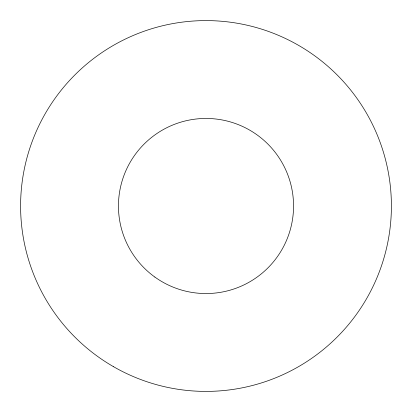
<?xml version="1.0" encoding="UTF-8"?>
<svg xmlns="http://www.w3.org/2000/svg" width="412" height="412" viewBox="0 0 412 412"><rect width="100%" height="100%" fill="white"/><g stroke="black" fill="none" stroke-linecap="round" stroke-linejoin="round"><path stroke-width="0.62" d="M113.3 366.562A185.4 185.4 0 0 0 391.4 206A185.4 185.4 0 0 0 113.3 45.438A185.4 185.4 0 0 0 113.3 366.562M154.855 277.055A87.55 87.55 0 0 0 293.112 214.765A87.55 87.55 0 0 0 170.038 126.18A87.55 87.55 0 0 0 154.855 277.055"/></g></svg>
